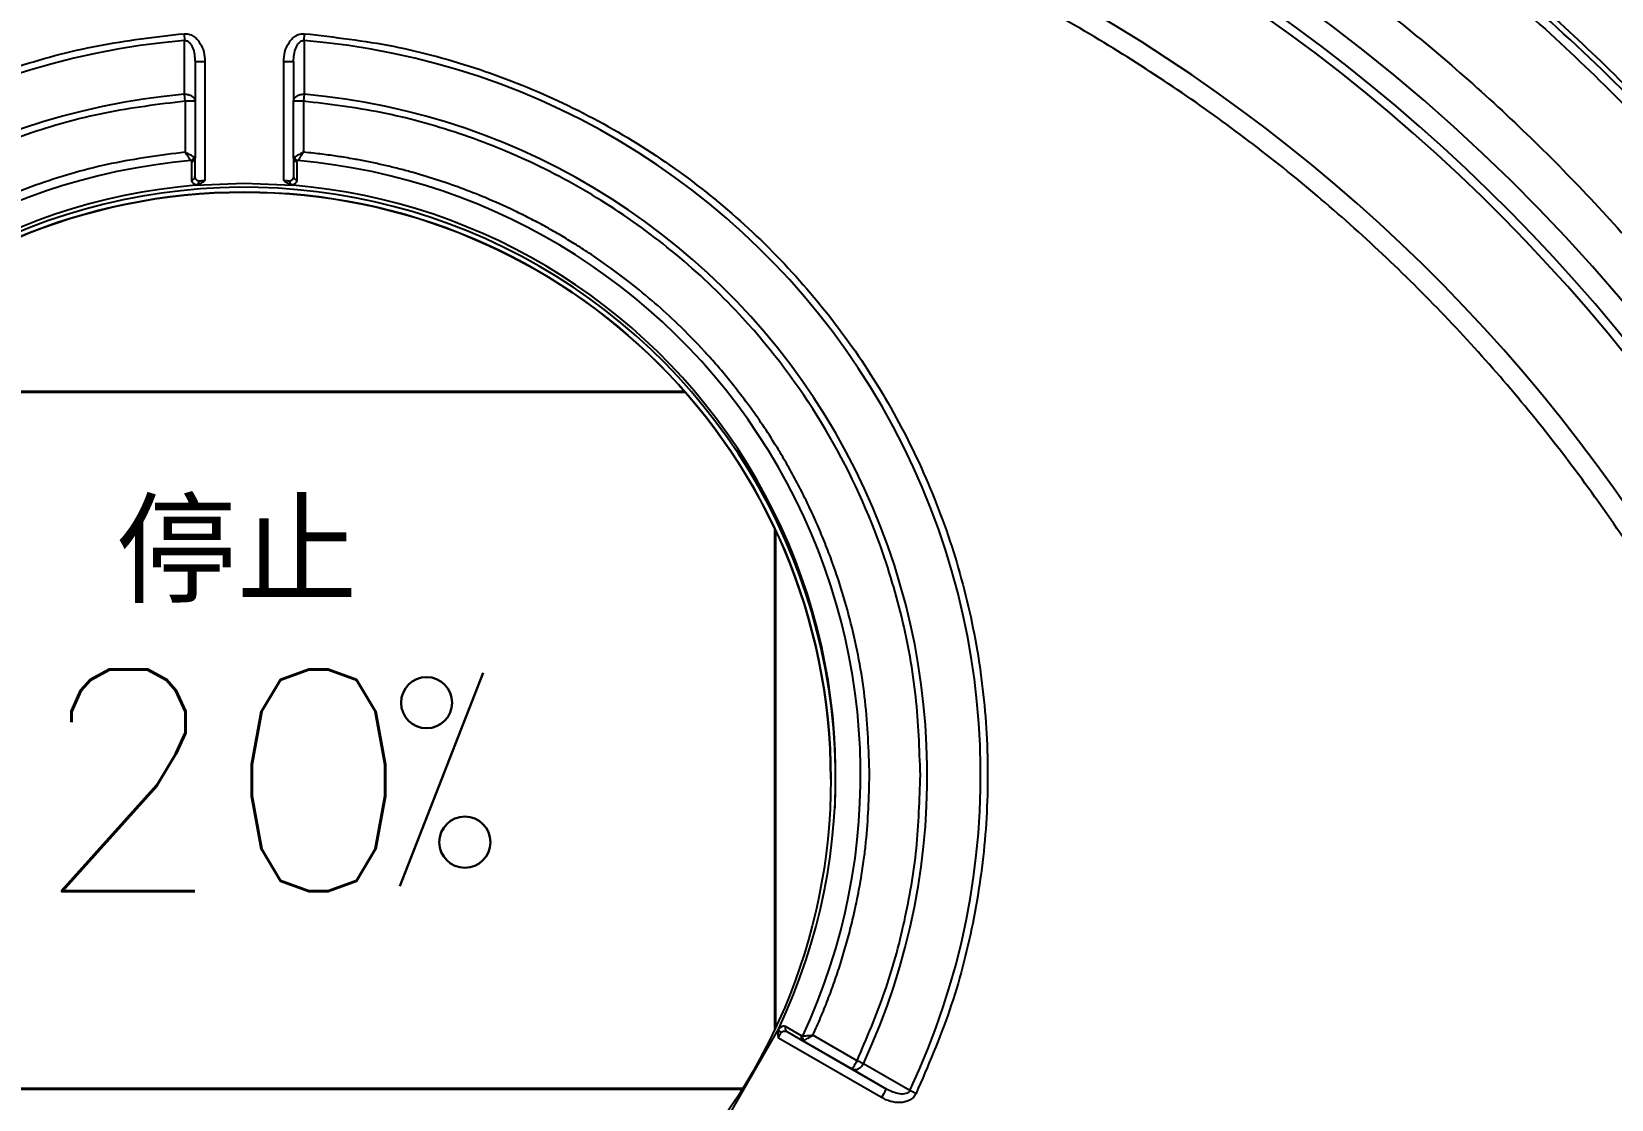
# Model space of a CAD drawing. Header units: millimetres. Extents: x 2028 to 4172, y 863 to 2379.
# Drawn here: x 2655.4 to 2735.6, y 2164.7 to 2218.9 of the extents above; entities that cross this region are included whole.
import ezdxf

# ---------------------------------------------------------------- set-up
doc = ezdxf.new("R2010")
doc.units = ezdxf.units.MM
for name, color, linetype, lineweight in [('AM_5', 3, 'Continuous', 25), ('DIM', 4, 'Continuous', 13), ('标注', 3, 'Continuous', 13), ('粗实线', 7, 'Continuous', 40)]:
    doc.layers.add(name, color=color, linetype=linetype, lineweight=lineweight)
doc.styles.add('01', font='txt.shx')
doc.styles.add('SLDTEXTSTYLE1', font='txt.shx', dxfattribs={"width": 0.7, "bigfont": 'gbcbig.shx'})
doc.dimstyles.new('SLDDIMSTYLE12$0', dxfattribs={"dimtxt": 12, "dimasz": 10, "dimexe": 0, "dimexo": 0.0625, "dimgap": 0.875, "dimtad": 1, "dimdec": 1, "dimlfac": 1.8, "dimrnd": 1e-09, "dimzin": 12, "dimdsep": 46, "dimtxsty": 'SLDTEXTSTYLE1', "dimcen": 0.09, "dimdle": 8.16, "dimclrd": 3, "dimclre": 3, "dimadec": 0, "dimazin": 3, "dimtfac": 1, "dimtdec": 1, "dimtofl": 0, "dimtmove": 0, "dimatfit": 3, "dimfxl": 0, "dimfrac": 2, "dimtolj": 1, "dimlwd": 5, "dimlwe": 5, "dimarcsym": 0})

# ---------------------------------------------------------------- blocks, each defined once
blk = doc.blocks.new('*D51')
at = {"layer": 'AM_5', "color": 3, "lineweight": 5, "transparency": 16777216}
blk.add_line((2722.515, 2344.493), (2902.345, 2344.493), dxfattribs=at)
at = {"layer": 'AM_5', "color": 3, "linetype": 'Continuous', "lineweight": 5, "transparency": 16777216}
for p, q in [((2902.345, 2334.493), (2902.345, 2055.752)), ((2769.516, 2045.752), (2902.345, 2045.752))]:
    blk.add_line(p, q, dxfattribs=at)
at = {"layer": 'AM_5', "color": 3, "transparency": 16777216}
for points in [[(2900.678, 2334.493), (2904.011, 2334.493), (2902.345, 2344.493)], [(2900.678, 2055.752), (2904.011, 2055.752), (2902.345, 2045.752)]]:
    blk.add_solid(points, dxfattribs=at)
at = {"layer": 'Defpoints', "color": 0, "transparency": 16777216}
for p in [(2722.452, 2344.493), (2769.453, 2045.752), (2902.345, 2045.752)]:
    blk.add_point(p, dxfattribs=at)
at = {"layer": 'AM_5', "color": 0, "transparency": 16777216, "insert": (2895.47, 2195.122), "char_height": 12, "attachment_point": 5, "rotation": 90, "style": 'SLDTEXTSTYLE1'}
blk.add_mtext('\\A1;300', dxfattribs=at)

msp = doc.modelspace()

# ---------------------------------------------------------------- linework, layer by layer
at = {"color": 7, "linetype": 'Continuous', "lineweight": 25}
for p, q in [((2663.177, 2218.759), (2663.206, 2218.407)), ((2663.204, 2215.69), (2663.206, 2218.407)), ((2669.263, 2218.407), (2669.292, 2218.759)), ((2669.263, 2218.407), (2669.265, 2215.69)), ((2663.734, 2217.345), (2663.734, 2215.338)), ((2664.234, 2217.345), (2664.234, 2211.31)), ((2668.234, 2211.31), (2668.234, 2217.345)), ((2668.734, 2217.345), (2668.734, 2215.338)), ((2663.234, 2215.338), (2663.204, 2215.69)), ((2663.234, 2215.338), (2663.234, 2212.752)), ((2663.734, 2215.338), (2663.734, 2212.447)), ((2668.734, 2212.447), (2668.734, 2215.338)), ((2669.265, 2215.69), (2669.234, 2215.338)), ((2669.234, 2215.338), (2669.234, 2212.752)), ((2663.55, 2212.266), (2663.551, 2211.33)), ((2663.734, 2211.51), (2663.734, 2212.447)), ((2668.734, 2212.447), (2668.734, 2211.51)), ((2668.918, 2211.33), (2668.919, 2212.266)), ((2663.761, 2211.074), (2666.234, 2211.176)), ((2666.234, 2211.176), (2668.708, 2211.074)), ((2695.984, 2180.939), (2695.984, 2180.939)), ((2693.363, 2168.37), (2690.89, 2164.085)), ((2698.557, 2164.824), (2693.331, 2167.842)), ((2694.501, 2167.956), (2693.69, 2168.424)), ((2693.721, 2168.19), (2693.729, 2168.193)), ((2693.754, 2168.175), (2694.565, 2167.706)), ((2693.754, 2168.175), (2698.807, 2165.257)), ((2694.539, 2167.725), (2694.568, 2167.706)), ((2697.069, 2166.261), (2694.565, 2167.706)), ((2697.319, 2166.694), (2695.079, 2167.987)), ((2698.807, 2165.257), (2697.069, 2166.261)), ((2699.991, 2165.184), (2697.64, 2166.544)), ((2699.138, 2165.101), (2698.807, 2165.257))]:
    msp.add_line(p, q, dxfattribs=at)
at = {"color": 7, "linetype": 'Continuous', "lineweight": 25, "flags": 128}
for points in [[(2663.734, 2217.345), (2663.744, 2217.345), (2663.773, 2217.345), (2663.819, 2217.345), (2663.881, 2217.345), (2663.957, 2217.345), (2664.043, 2217.345), (2664.137, 2217.345), (2664.234, 2217.345)], [(2668.234, 2217.345), (2668.332, 2217.345), (2668.426, 2217.345), (2668.512, 2217.345), (2668.588, 2217.345), (2668.65, 2217.345), (2668.696, 2217.345), (2668.725, 2217.345), (2668.734, 2217.345)], [(2663.734, 2215.338), (2663.725, 2215.338), (2663.696, 2215.338), (2663.65, 2215.338), (2663.588, 2215.338), (2663.512, 2215.338), (2663.426, 2215.338), (2663.332, 2215.338), (2663.234, 2215.338)], [(2669.234, 2215.338), (2669.137, 2215.338), (2669.043, 2215.338), (2668.957, 2215.338), (2668.881, 2215.338), (2668.819, 2215.338), (2668.773, 2215.338), (2668.744, 2215.338), (2668.734, 2215.338)], [(2697.069, 2166.261), (2697.074, 2166.269), (2697.088, 2166.294), (2697.111, 2166.334), (2697.142, 2166.388), (2697.18, 2166.453), (2697.223, 2166.528), (2697.27, 2166.609), (2697.319, 2166.694)], [(2697.64, 2166.544), (2697.607, 2166.56), (2697.571, 2166.576), (2697.533, 2166.594), (2697.493, 2166.613), (2697.451, 2166.632), (2697.408, 2166.653), (2697.364, 2166.673), (2697.319, 2166.694)], [(2698.807, 2165.257), (2698.803, 2165.249), (2698.788, 2165.224), (2698.765, 2165.184), (2698.734, 2165.13), (2698.696, 2165.065), (2698.653, 2164.99), (2698.606, 2164.909), (2698.557, 2164.824)], [(2700.311, 2165.033), (2700.267, 2165.054), (2700.223, 2165.074), (2700.18, 2165.095), (2700.138, 2165.115), (2700.098, 2165.134), (2700.06, 2165.152), (2700.024, 2165.168), (2699.991, 2165.184)]]:
    msp.add_lwpolyline(points, dxfattribs=at)
at = {"color": 7, "linetype": 'Continuous', "lineweight": 25}
msp.add_circle((2666.234, 2180.971), 29.75, dxfattribs=at)
for centre, radius, start, end in [((2666.234, 2146.177), 91.48, 295.79271, 180), ((2666.234, 2146.176), 90.341, 353.64897, 186.35103), ((2666.234, 2146.176), 89.875, 353.64897, 186.35103), ((2666.234, 2146.176), 85.319, 353.33017, 186.66983), ((2666.234, 2181.176), 37.354, 94.65071, 205.34929), ((2666.234, 2181.176), 37.354, 334.65071, 85.34929), ((2666.234, 2181.176), 34.646, 95.01875, 204.98125), ((2666.234, 2181.176), 34.646, 335.01875, 84.98125), ((2666.234, 2181.176), 31.264, 94.97704, 205.02296), ((2663.463, 2212.544), 0.229, 285.08159, 349.89545), ((2663.545, 2212.455), 0.19, 271.48934, 357.31235), ((2668.924, 2212.455), 0.19, 182.68765, 268.51066), ((2669.006, 2212.544), 0.229, 190.10455, 254.91841), ((2666.234, 2181.176), 31.264, 334.97704, 85.02296), ((2666.234, 2181.176), 30, 94.72923, 205.27077), ((2663.545, 2211.519), 0.189, 271.61717, 357.31776), ((2666.234, 2181.176), 30, 334.72923, 85.27077), ((2668.924, 2211.519), 0.189, 182.6801, 268.38296), ((2666.234, 2180.971), 30, 357.22072, 180), ((2666.234, 2180.971), 29.75, 0, 179.93876), ((2693.857, 2168.334), 0.189, 151.61704, 237.31779), ((2694.668, 2167.866), 0.19, 151.48921, 237.31239), ((2694.785, 2167.893), 0.229, 165.08163, 229.89541)]:
    msp.add_arc(centre, radius, start, end, dxfattribs=at)
for points in [[(2677.024, 2243.851), (2680.676, 2243.327), (2687.979, 2242.279), (2698.622, 2239.159), (2708.865, 2234.951), (2718.566, 2229.596), (2727.605, 2223.191), (2735.867, 2215.81), (2743.248, 2207.548), (2749.653, 2198.509), (2755.008, 2188.808), (2759.216, 2178.565), (2762.336, 2167.922), (2763.384, 2160.618), (2763.908, 2156.967)], [(2683.566, 2243.648), (2686.861, 2242.962), (2693.449, 2241.589), (2703.001, 2238.269), (2712.185, 2234.065), (2720.888, 2228.929), (2729.024, 2222.94), (2736.509, 2216.152), (2743.265, 2208.639), (2749.219, 2200.476), (2754.317, 2191.752), (2758.482, 2182.55), (2761.762, 2172.984), (2763.106, 2166.39), (2763.779, 2163.092)], [(2572.494, 2146.177), (2572.581, 2149.245), (2572.755, 2155.38), (2574.158, 2164.495), (2576.383, 2173.432), (2579.491, 2182.108), (2583.43, 2190.437), (2588.167, 2198.34), (2593.656, 2205.741), (2599.843, 2212.568), (2606.671, 2218.756), (2614.071, 2224.245), (2621.974, 2228.982), (2630.304, 2232.921), (2638.979, 2236.028), (2647.917, 2238.254), (2657.032, 2239.657), (2663.167, 2239.831), (2666.234, 2239.918)], [(2666.234, 2239.918), (2669.302, 2239.831), (2675.437, 2239.657), (2684.552, 2238.254), (2693.49, 2236.028), (2702.165, 2232.921), (2710.494, 2228.982), (2718.398, 2224.245), (2725.798, 2218.756), (2732.626, 2212.568), (2738.813, 2205.741), (2744.302, 2198.34), (2749.039, 2190.437), (2752.978, 2182.108), (2756.086, 2173.432), (2758.311, 2164.495), (2759.714, 2155.38), (2759.888, 2149.245), (2759.975, 2146.177)], [(2666.234, 2230.463), (2663.272, 2230.373), (2657.346, 2230.192), (2648.557, 2228.737), (2639.964, 2226.432), (2631.663, 2223.217), (2623.746, 2219.152), (2616.301, 2214.274), (2609.411, 2208.64), (2603.152, 2202.312), (2597.594, 2195.36), (2592.798, 2187.862), (2588.818, 2179.901), (2585.7, 2171.566), (2583.471, 2162.947), (2582.179, 2154.145), (2581.755, 2145.246), (2582.264, 2139.34), (2582.518, 2136.387)], [(2749.951, 2136.387), (2750.205, 2139.34), (2750.714, 2145.246), (2750.289, 2154.145), (2748.998, 2162.947), (2746.769, 2171.566), (2743.651, 2179.901), (2739.671, 2187.862), (2734.875, 2195.36), (2729.317, 2202.312), (2723.058, 2208.64), (2716.168, 2214.274), (2708.723, 2219.152), (2700.806, 2223.217), (2692.505, 2226.432), (2683.912, 2228.737), (2675.122, 2230.192), (2669.197, 2230.373), (2666.234, 2230.463)], [(2740.872, 2210.82), (2739.296, 2212.575), (2736.143, 2216.086), (2732.633, 2219.239), (2730.877, 2220.815)], [(2669.292, 2218.759), (2670.8, 2218.584), (2673.817, 2218.232), (2678.22, 2217.018), (2682.452, 2215.321), (2686.446, 2213.117), (2690.147, 2210.45), (2693.499, 2207.356), (2696.454, 2203.881), (2698.969, 2200.076), (2701.007, 2195.995), (2702.539, 2191.698), (2703.543, 2187.248), (2704.002, 2182.71), (2703.914, 2178.149), (2703.267, 2173.636), (2702.117, 2169.216), (2700.913, 2166.427), (2700.311, 2165.033)], [(2663.234, 2215.338), (2661.873, 2215.171), (2659.149, 2214.836), (2655.177, 2213.719), (2651.361, 2212.169), (2647.76, 2210.165), (2644.424, 2207.746), (2641.401, 2204.945), (2638.735, 2201.803), (2636.465, 2198.364), (2634.622, 2194.678), (2633.233, 2190.798), (2632.319, 2186.78), (2631.893, 2182.682), (2631.957, 2178.56), (2632.523, 2174.481), (2633.542, 2170.483), (2634.614, 2167.957), (2635.15, 2166.694)], [(2663.234, 2212.752), (2661.985, 2212.589), (2659.487, 2212.265), (2655.847, 2211.219), (2652.351, 2209.779), (2649.053, 2207.926), (2645.997, 2205.696), (2643.228, 2203.118), (2640.784, 2200.23), (2638.701, 2197.073), (2637.008, 2193.69), (2635.729, 2190.13), (2634.881, 2186.443), (2634.478, 2182.682), (2634.522, 2178.898), (2635.024, 2175.151), (2635.937, 2171.475), (2636.905, 2169.15), (2637.389, 2167.987)], [(2664.234, 2211.31), (2664.177, 2211.305), (2664.063, 2211.294), (2663.968, 2211.283), (2663.92, 2211.278)], [(2668.549, 2211.278), (2668.501, 2211.283), (2668.406, 2211.294), (2668.292, 2211.305), (2668.234, 2211.31)], [(2693.331, 2167.842), (2693.355, 2167.894), (2693.403, 2167.998), (2693.441, 2168.086), (2693.46, 2168.13)]]:
    msp.add_open_spline(points, degree=3, dxfattribs=at)
for points, knots in [([(2628.527, 2181.176), (2628.577, 2182.641), (2628.677, 2185.61), (2629.5, 2190.061), (2630.858, 2194.513), (2632.817, 2198.865), (2635.359, 2203.005), (2638.434, 2206.807), (2641.974, 2210.18), (2645.894, 2213.05), (2650.072, 2215.355), (2654.4, 2217.069), (2658.77, 2218.251), (2661.721, 2218.591), (2663.177, 2218.759)], [0, 0, 0, 0, 0.078216, 0.158605, 0.241035, 0.32651, 0.412892, 0.5, 0.587092, 0.673473, 0.758965, 0.841378, 0.921776, 1, 1, 1, 1]), ([(2663.177, 2218.759), (2663.258, 2218.758), (2663.424, 2218.755), (2663.648, 2218.647), (2663.84, 2218.487), (2664.037, 2218.224), (2664.2, 2217.836), (2664.223, 2217.509), (2664.234, 2217.345)], [0, 0, 0, 0, 0.122541, 0.250728, 0.370854, 0.501138, 0.750528, 1, 1, 1, 1]), ([(2663.206, 2218.407), (2663.227, 2218.408), (2663.269, 2218.41), (2663.354, 2218.384), (2663.45, 2218.314), (2663.541, 2218.193), (2663.641, 2217.993), (2663.718, 2217.706), (2663.729, 2217.467), (2663.734, 2217.345)], [0, 0, 0, 0, 0.04691, 0.093633, 0.194711, 0.311017, 0.43912, 0.713502, 1, 1, 1, 1]), ([(2668.234, 2217.345), (2668.246, 2217.509), (2668.269, 2217.837), (2668.432, 2218.224), (2668.629, 2218.487), (2668.821, 2218.647), (2669.045, 2218.755), (2669.211, 2218.758), (2669.292, 2218.759)], [0, 0, 0, 0, 0.249813, 0.499193, 0.628879, 0.749485, 0.877324, 1, 1, 1, 1]), ([(2668.734, 2217.345), (2668.74, 2217.467), (2668.751, 2217.706), (2668.828, 2217.993), (2668.928, 2218.194), (2669.019, 2218.314), (2669.115, 2218.384), (2669.2, 2218.41), (2669.242, 2218.408), (2669.263, 2218.407)], [0, 0, 0, 0, 0.286546, 0.561069, 0.68919, 0.805477, 0.906505, 0.953176, 1, 1, 1, 1]), ([(2663.204, 2215.69), (2663.269, 2215.688), (2663.369, 2215.684), (2663.493, 2215.643), (2663.577, 2215.599), (2663.647, 2215.541), (2663.716, 2215.457), (2663.727, 2215.384), (2663.734, 2215.338)], [0, 0, 0, 0, 0.238585, 0.363839, 0.500003, 0.621304, 0.761415, 1, 1, 1, 1]), ([(2668.734, 2215.338), (2668.742, 2215.384), (2668.753, 2215.457), (2668.821, 2215.541), (2668.892, 2215.599), (2668.976, 2215.643), (2669.1, 2215.684), (2669.2, 2215.688), (2669.265, 2215.69)], [0, 0, 0, 0, 0.238585, 0.378746, 0.499997, 0.636212, 0.761415, 1, 1, 1, 1]), ([(2700.527, 2181.176), (2700.483, 2182.503), (2700.393, 2185.193), (2699.65, 2189.225), (2698.214, 2193.951), (2695.668, 2199.182), (2692.125, 2203.894), (2688.399, 2207.469), (2684.86, 2210.081), (2681.087, 2212.186), (2677.176, 2213.759), (2673.224, 2214.852), (2670.552, 2215.177), (2669.234, 2215.338)], [0, 0, 0, 0, 0.078277, 0.15871, 0.241168, 0.369329, 0.499889, 0.586965, 0.673339, 0.758831, 0.841272, 0.921714, 1, 1, 1, 1]), ([(2663.688, 2212.503), (2663.663, 2212.517), (2663.612, 2212.545), (2663.502, 2212.605), (2663.375, 2212.676), (2663.286, 2212.723), (2663.234, 2212.752)], [0, 0, 0, 0, 0.242714, 0.515432, 0.71469, 1, 1, 1, 1]), ([(2663.522, 2212.323), (2663.507, 2212.346), (2663.474, 2212.395), (2663.405, 2212.498), (2663.323, 2212.619), (2663.267, 2212.702), (2663.234, 2212.752)], [0, 0, 0, 0, 0.242139, 0.515387, 0.713959, 1, 1, 1, 1]), ([(2669.234, 2212.752), (2669.182, 2212.723), (2669.094, 2212.676), (2668.967, 2212.605), (2668.857, 2212.545), (2668.806, 2212.517), (2668.781, 2212.503)], [0, 0, 0, 0, 0.285344, 0.484568, 0.757303, 1, 1, 1, 1]), ([(2669.234, 2212.752), (2669.201, 2212.702), (2669.146, 2212.619), (2669.064, 2212.498), (2668.995, 2212.395), (2668.962, 2212.346), (2668.947, 2212.323)], [0, 0, 0, 0, 0.286006, 0.484613, 0.757844, 1, 1, 1, 1]), ([(2697.952, 2181.176), (2697.909, 2182.431), (2697.823, 2184.94), (2697.13, 2188.651), (2696.303, 2191.376), (2695.604, 2193.165), (2695.212, 2194.086), (2694.79, 2194.993), (2694.341, 2195.887), (2693.863, 2196.766), (2693.517, 2197.357), (2693.266, 2197.769), (2692.972, 2198.245), (2692.505, 2198.96), (2691.932, 2199.776), (2691.403, 2200.484), (2690.864, 2201.168), (2690.293, 2201.852), (2689.862, 2202.339), (2689.188, 2203.076), (2688.326, 2203.959), (2687.049, 2205.127), (2685.861, 2206.108), (2684.741, 2206.945), (2683.806, 2207.588), (2683.012, 2208.098), (2682.293, 2208.533), (2681.568, 2208.946), (2680.816, 2209.348), (2680.261, 2209.625), (2679.475, 2210.003), (2678.539, 2210.422), (2677.211, 2210.944), (2675.942, 2211.382), (2674.855, 2211.706), (2673.974, 2211.938), (2673.305, 2212.098), (2672.633, 2212.244), (2672.137, 2212.341), (2671.712, 2212.418), (2671.261, 2212.495), (2670.57, 2212.6), (2669.861, 2212.689), (2669.404, 2212.735), (2669.234, 2212.752)], [0, 0, 0, 0, 0.080365, 0.160729, 0.241094, 0.262468, 0.283842, 0.305215, 0.326587, 0.347957, 0.369326, 0.370443, 0.378885, 0.405204, 0.425118, 0.442801, 0.461848, 0.480895, 0.49994, 0.50352, 0.544914, 0.57896, 0.614384, 0.643615, 0.668512, 0.687104, 0.704122, 0.72234, 0.740558, 0.758776, 0.762108, 0.796425, 0.824503, 0.853496, 0.882488, 0.897179, 0.911868, 0.926558, 0.941247, 0.944272, 0.9542, 0.970596, 0.989058, 1, 1, 1, 1]), ([(2663.522, 2212.323), (2663.53, 2212.314), (2663.547, 2212.296), (2663.549, 2212.276), (2663.55, 2212.266)], [0, 0, 0, 0, 0.49497, 1, 1, 1, 1]), ([(2663.734, 2212.447), (2663.732, 2212.457), (2663.728, 2212.478), (2663.7, 2212.495), (2663.688, 2212.503)], [0, 0, 0, 0, 0.544668, 1, 1, 1, 1]), ([(2668.781, 2212.503), (2668.769, 2212.495), (2668.741, 2212.478), (2668.737, 2212.457), (2668.734, 2212.447)], [0, 0, 0, 0, 0.455333, 1, 1, 1, 1]), ([(2668.919, 2212.266), (2668.92, 2212.276), (2668.922, 2212.296), (2668.939, 2212.314), (2668.947, 2212.323)], [0, 0, 0, 0, 0.505034, 1, 1, 1, 1]), ([(2663.551, 2211.33), (2663.554, 2211.305), (2663.561, 2211.257), (2663.618, 2211.19), (2663.703, 2211.132), (2663.788, 2211.104), (2663.83, 2211.091)], [0, 0, 0, 0, 0.253237, 0.501002, 0.754124, 1, 1, 1, 1]), ([(2663.92, 2211.278), (2663.893, 2211.291), (2663.836, 2211.319), (2663.756, 2211.395), (2663.743, 2211.464), (2663.734, 2211.51)], [0, 0, 0, 0, 0.233086, 0.493007, 1, 1, 1, 1]), ([(2664.234, 2211.31), (2664.162, 2211.258), (2664.052, 2211.177), (2663.89, 2211.096), (2663.802, 2211.081), (2663.761, 2211.074)], [0, 0, 0, 0, 0.500211, 0.768831, 1, 1, 1, 1]), ([(2663.83, 2211.091), (2663.826, 2211.089), (2663.819, 2211.085), (2663.795, 2211.078), (2663.775, 2211.076), (2663.761, 2211.074)], [0, 0, 0, 0, 0.22087, 0.452261, 1, 1, 1, 1]), ([(2663.92, 2211.278), (2663.92, 2211.278), (2663.92, 2211.278), (2663.92, 2211.278), (2663.92, 2211.277), (2663.92, 2211.276), (2663.92, 2211.272), (2663.918, 2211.256), (2663.912, 2211.217), (2663.894, 2211.166), (2663.865, 2211.118), (2663.842, 2211.1), (2663.83, 2211.091)], [0, 0, 0, 0, 0.000085, 0.000256, 0.000889, 0.00335, 0.013107, 0.052364, 0.215004, 0.505233, 0.751511, 1, 1, 1, 1]), ([(2668.708, 2211.074), (2668.667, 2211.081), (2668.579, 2211.097), (2668.417, 2211.176), (2668.307, 2211.257), (2668.234, 2211.31)], [0, 0, 0, 0, 0.2295204, 0.499747, 1, 1, 1, 1]), ([(2668.734, 2211.51), (2668.726, 2211.464), (2668.713, 2211.395), (2668.633, 2211.319), (2668.576, 2211.291), (2668.549, 2211.278)], [0, 0, 0, 0, 0.506993, 0.766897, 1, 1, 1, 1]), ([(2668.639, 2211.091), (2668.626, 2211.1), (2668.602, 2211.12), (2668.574, 2211.167), (2668.556, 2211.222), (2668.551, 2211.259), (2668.549, 2211.278)], [0, 0, 0, 0, 0.260276, 0.5208, 0.77013, 1, 1, 1, 1]), ([(2668.639, 2211.091), (2668.681, 2211.104), (2668.766, 2211.132), (2668.851, 2211.19), (2668.908, 2211.257), (2668.915, 2211.305), (2668.918, 2211.33)], [0, 0, 0, 0, 0.245779, 0.498992, 0.746656, 1, 1, 1, 1]), ([(2668.708, 2211.074), (2668.694, 2211.076), (2668.673, 2211.078), (2668.65, 2211.085), (2668.642, 2211.089), (2668.639, 2211.091)], [0, 0, 0, 0, 0.55228, 0.782751, 1, 1, 1, 1]), ([(2636.238, 2181.208), (2636.237, 2181.198), (2636.042, 2179.236), (2636.71, 2175.28), (2638.316, 2169.624), (2641.136, 2164.4), (2644.883, 2159.832), (2649.458, 2156.053), (2654.689, 2153.351), (2658.686, 2151.894), (2660.9, 2151.699), (2661.16, 2151.676)], [0, 0, 0, 0, 0.0007602, 0.1408474, 0.2809347, 0.4210219, 0.5611091, 0.7011963, 0.8412835, 0.9813707, 1, 1, 1, 1]), ([(2695.079, 2167.987), (2695.212, 2168.283), (2695.476, 2168.874), (2695.837, 2169.776), (2696.173, 2170.688), (2696.481, 2171.61), (2696.76, 2172.541), (2697.01, 2173.48), (2697.161, 2174.128), (2697.264, 2174.604), (2697.38, 2175.16), (2697.534, 2176.004), (2697.675, 2176.964), (2697.881, 2178.651), (2697.92, 2180.043), (2697.952, 2181.176)], [0, 0, 0, 0, 0.071444, 0.142884, 0.21432, 0.285763, 0.357207, 0.428638, 0.500056, 0.504064, 0.536048, 0.625256, 0.693238, 0.750093, 1, 1, 1, 1]), ([(2697.319, 2166.694), (2697.81, 2167.84), (2698.793, 2170.131), (2699.772, 2173.747), (2700.412, 2177.438), (2700.489, 2179.93), (2700.527, 2181.176)], [0, 0, 0, 0, 0.2499816, 0.4999998, 0.7499816, 1, 1, 1, 1]), ([(2693.331, 2167.842), (2693.322, 2167.93), (2693.307, 2168.067), (2693.318, 2168.247), (2693.349, 2168.331), (2693.363, 2168.37)], [0, 0, 0, 0, 0.500211, 0.768831, 1, 1, 1, 1]), ([(2693.69, 2168.424), (2693.667, 2168.433), (2693.621, 2168.452), (2693.536, 2168.436), (2693.442, 2168.391), (2693.376, 2168.331), (2693.343, 2168.301)], [0, 0, 0, 0, 0.253237, 0.501002, 0.754124, 1, 1, 1, 1]), ([(2693.343, 2168.301), (2693.343, 2168.306), (2693.344, 2168.314), (2693.349, 2168.338), (2693.358, 2168.356), (2693.363, 2168.37)], [0, 0, 0, 0, 0.22087, 0.452261, 1, 1, 1, 1]), ([(2693.46, 2168.13), (2693.46, 2168.13), (2693.46, 2168.13), (2693.46, 2168.13), (2693.46, 2168.13), (2693.459, 2168.131), (2693.456, 2168.133), (2693.442, 2168.143), (2693.411, 2168.167), (2693.376, 2168.208), (2693.349, 2168.257), (2693.345, 2168.287), (2693.343, 2168.301)], [0, 0, 0, 0, 0.0000851, 0.0002561, 0.000889, 0.0033496, 0.0131073, 0.0523637, 0.2150037, 0.5052334, 0.751511, 1, 1, 1, 1]), ([(2693.46, 2168.13), (2693.485, 2168.147), (2693.538, 2168.182), (2693.643, 2168.213), (2693.71, 2168.19), (2693.754, 2168.175)], [0, 0, 0, 0, 0.233086, 0.493007, 1, 1, 1, 1]), ([(2694.564, 2167.952), (2694.553, 2167.95), (2694.529, 2167.944), (2694.51, 2167.952), (2694.501, 2167.956)], [0, 0, 0, 0, 0.4949702, 1, 1, 1, 1]), ([(2694.564, 2167.952), (2694.592, 2167.954), (2694.65, 2167.958), (2694.775, 2167.965), (2694.92, 2167.976), (2695.02, 2167.983), (2695.079, 2167.987)], [0, 0, 0, 0, 0.242139, 0.515387, 0.713959, 1, 1, 1, 1]), ([(2694.565, 2167.706), (2694.576, 2167.703), (2694.595, 2167.697), (2694.625, 2167.712), (2694.638, 2167.719)], [0, 0, 0, 0, 0.544668, 1, 1, 1, 1]), ([(2694.638, 2167.719), (2694.661, 2167.732), (2694.709, 2167.761), (2694.813, 2167.825), (2694.939, 2167.9), (2695.027, 2167.955), (2695.079, 2167.987)], [0, 0, 0, 0, 0.233588, 0.498754, 0.705373, 1, 1, 1, 1]), ([(2697.64, 2166.544), (2697.605, 2166.489), (2697.552, 2166.404), (2697.454, 2166.318), (2697.374, 2166.267), (2697.289, 2166.234), (2697.181, 2166.217), (2697.113, 2166.244), (2697.069, 2166.261)], [0, 0, 0, 0, 0.238585, 0.363839, 0.500003, 0.621304, 0.761415, 1, 1, 1, 1]), ([(2700.311, 2165.033), (2700.269, 2164.963), (2700.184, 2164.821), (2699.978, 2164.681), (2699.744, 2164.595), (2699.417, 2164.556), (2699, 2164.608), (2698.705, 2164.752), (2698.557, 2164.824)], [0, 0, 0, 0, 0.122541, 0.250728, 0.370854, 0.501138, 0.750528, 1, 1, 1, 1]), ([(2699.991, 2165.184), (2699.982, 2165.165), (2699.962, 2165.128), (2699.897, 2165.067), (2699.789, 2165.019), (2699.639, 2165), (2699.415, 2165.013), (2699.25, 2165.065), (2699.138, 2165.101)], [0, 0, 0, 0, 0.0657455, 0.1312299, 0.2728945, 0.435902, 0.6154442, 1, 1, 1, 1])]:
    msp.add_open_spline(points, degree=3, knots=knots, dxfattribs=at)
at = {"layer": 'DIM', "lineweight": 30}
msp.add_line((2678.345, 2186.362), (2674.126, 2175.538), dxfattribs=at)
for centre in [(2675.481, 2184.843), (2677.424, 2177.771)]:
    msp.add_circle(centre, 1.297, dxfattribs=at)
at = {"layer": '粗实线', "linetype": 'ByBlock'}
for points in [[(2643.882, 2200.604), (2688.586, 2200.604)], [(2693.164, 2193.615), (2693.164, 2168.328)], [(2691.505, 2165.272), (2640.963, 2165.272)]]:
    msp.add_lwpolyline(points, dxfattribs=at)

# ---------------------------------------------------------------- texts
at = {"layer": '标注', "attachment_point": 1, "style": '01'}
for s, insert, char_height, width in [('停止', (2659.709, 2194.887), 4.5, 32.86896), ('20', (2655.534, 2186.534), 11.25, 53.65123)]:
    msp.add_mtext(s, dxfattribs=dict(at, insert=insert, char_height=char_height, width=width))

# ---------------------------------------------------------------- dimensions: what is measured, and where the dimension line sits
at = {"layer": 'AM_5'}
dim = msp.add_linear_dim(base=(2902.345, 2045.752), p1=(2722.452, 2344.493), p2=(2769.453, 2045.752), angle=90, text='300', dimstyle='SLDDIMSTYLE12$0', override={"dimlfac": 1, "dimpost": ''}, dxfattribs=at)
dim.commit()
dim.dimension.update_dxf_attribs({"geometry": '*D51', "text_midpoint": (2895.47, 2195.122)})

doc.saveas('drawing.dxf')
